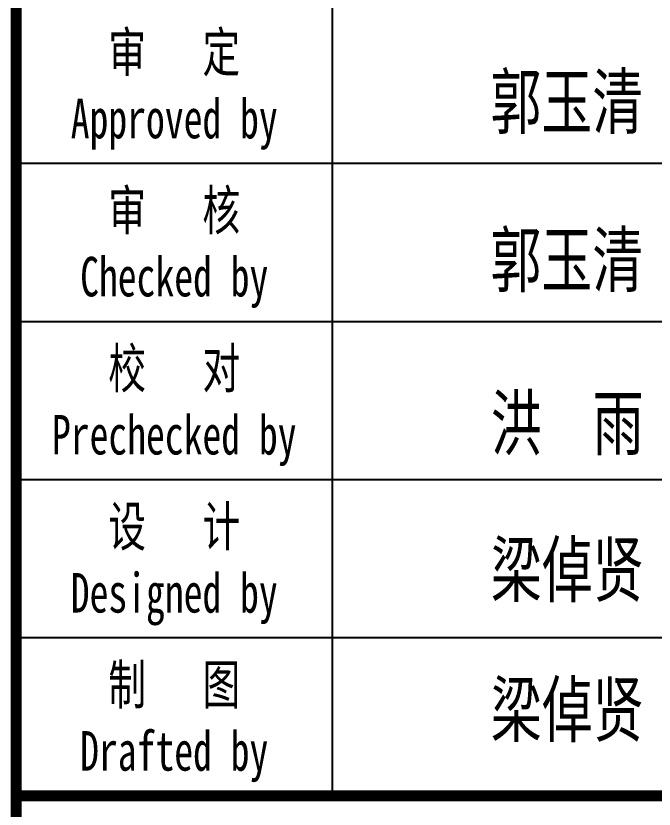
# Model space of a CAD drawing. Extents: x 180850 to 1399066, y 113487 to 334416.
# Drawn here: x 296841 to 299696, y 185185 to 188733 of the extents above; entities that cross this region are included whole.
import ezdxf
from ezdxf.enums import TextEntityAlignment as Align

# ---------------------------------------------------------------- set-up
doc = ezdxf.new("R2010")
doc.units = 0
doc.header["$LTSCALE"] = 1000
doc.layers.add('PUB_TEXT', color=7, linetype='Continuous')
doc.layers.add('PUB_TITLE', color=4, linetype='Continuous')
doc.styles.add('_gyy_title_ST', font='', dxfattribs={"width": 0.8})
doc.styles.get('_gyy_title_ST').set_extended_font_data('SimSun')

msp = doc.modelspace()

# ---------------------------------------------------------------- linework, layer by layer
at = {"layer": 'PUB_TITLE'}
for p, q in [((298256.83, 190193.18), (298256.83, 185243.69)), ((301792.18, 188071.97), (296842.69, 188071.97)), ((301792.18, 187364.9), (296842.69, 187364.9)), ((301792.18, 186657.83), (296842.69, 186657.83)), ((301792.18, 185950.76), (296842.69, 185950.76))]:
    msp.add_line(p, q, dxfattribs=at)
at = {"layer": 'PUB_TITLE', "const_width": 49.49}
msp.add_lwpolyline([(296842.69, 221940.65), (301792.18, 221940.65), (301792.18, 181354.8), (296842.69, 181354.8)], close=True, dxfattribs=at)
msp.add_lwpolyline([(296842.69, 185243.69), (301792.18, 185243.69)], dxfattribs=at)

# ---------------------------------------------------------------- texts
at = {"layer": 'PUB_TEXT', "color": 3, "style": '_gyy_title_ST', "width": 0.7}
for s, p in [('郭玉清', (298964.24, 188229.76)), ('郭玉清', (298964.24, 187522.69)), ('洪  雨', (298965.82, 186792.4)), ('梁倬贤', (298965.82, 186136.75)), ('梁倬贤', (298965.82, 185511.02))]:
    msp.add_text(s, height=238.736, dxfattribs=at).set_placement(p)
at = {"layer": 'PUB_TITLE', "style": '_gyy_title_ST', "width": 0.7}
for s, height, p in [('审   定', 176.767, (297549.77, 188482.07)), ('Approved by', 176.7675, (297549.75, 188185.1)), ('审   核', 176.767, (297549.77, 187775)), ('Checked by', 176.767, (297549.75, 187478.03)), ('校   对', 176.767, (297549.77, 187067.93)), ('Prechecked by', 176.7675, (297549.75, 186770.96)), ('设   计', 176.767, (297549.77, 186360.86)), ('Designed by', 176.7675, (297549.75, 186063.89)), ('制   图', 176.767, (297549.77, 185653.79)), ('Drafted by', 176.767, (297549.75, 185356.82))]:
    msp.add_text(s, height=height, dxfattribs=at).set_placement(p, align=Align.CENTER)

doc.saveas('drawing.dxf')
